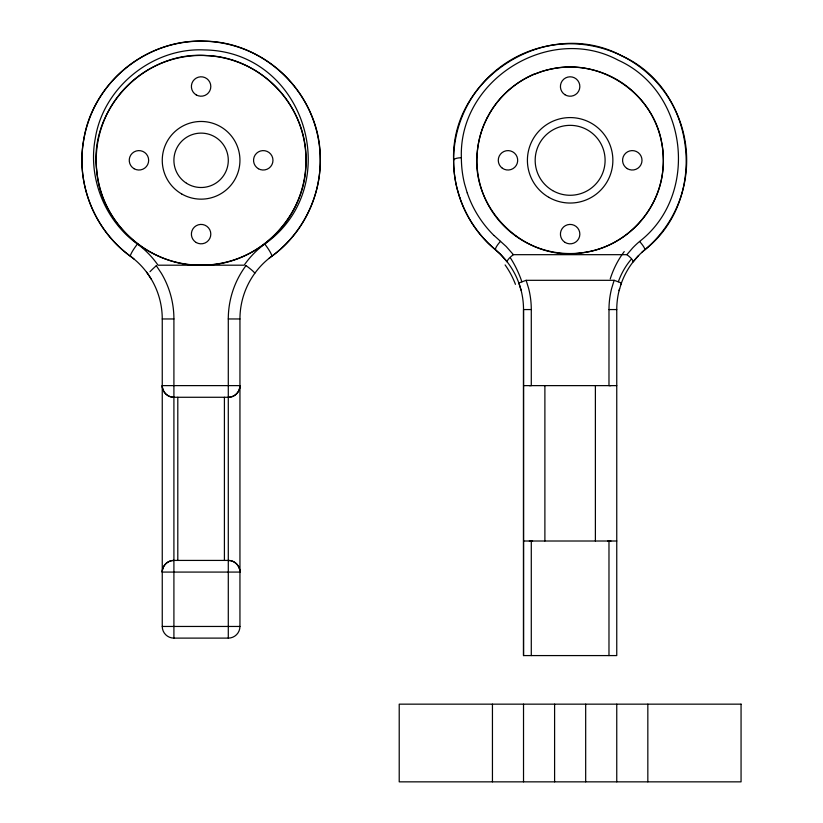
<?xml version="1.0" encoding="UTF-8"?>
<svg xmlns="http://www.w3.org/2000/svg" width="823" height="823" viewBox="0 0 823 823"><rect width="100%" height="100%" fill="white"/><g stroke="black" fill="none" stroke-linecap="round" stroke-linejoin="round"><path stroke-width="1.23" d="M619.596 288.719A77.691 77.691 0 0 0 616.756 309.561L616.756 655.581L523.521 655.581L523.521 309.561A77.691 77.691 0 0 0 495.559 249.863A116.537 116.537 0 0 1 485.272 80.448A116.537 116.537 0 0 1 655.005 80.448A116.537 116.537 0 0 1 644.718 249.863A80.119 74.78 0 0 0 638.319 255.84L633.01 261.992A7.767 2.037 37.9 0 0 626.869 254.677L513.408 254.677A7.767 2.027 -38.1 0 0 507.266 261.992L500.343 254.194L488.646 243.618A123.769 117.668 0 0 1 459.923 197.983M162.254 572.078C162.1 565.854 167.686 560.268 173.91 560.422L228.29 560.422C234.524 560.268 240.11 565.854 239.946 572.078L162.254 572.078A11.656 11.656 0 0 1 173.91 560.422M239.946 385.617C240.11 391.841 234.524 397.427 228.29 397.272L173.91 397.272C167.686 397.427 162.1 391.841 162.254 385.617L239.946 385.617A11.656 11.656 0 0 1 228.29 397.272M459.862 198.004L457.002 188.292A128.542 122.205 0 0 1 453.607 160.32C450.52 76.662 548.159 16.131 621.674 55.789C696.392 89.326 709.025 199.794 644.718 249.863A77.691 77.691 0 0 0 641.611 252.599M467.217 192.932L464.553 183.858A121.639 114.829 0 0 1 461.374 157.749C458.493 79.666 549.63 23.178 618.238 60.202C687.977 91.497 699.766 194.598 639.749 241.324A87.557 82.65 0 0 0 632.702 247.908L626.869 254.677M619.091 290.632L621.447 282.968L614.143 280.314L526.134 280.314L518.86 282.958M614.143 280.314L611.561 288.739A85.458 85.458 0 0 0 608.989 309.561L608.979 385.627M487.216 117.71L483.924 124.829A103.616 97.814 0 0 0 477.299 151.926C470.427 208.661 525.002 262.043 581.81 252.815C623.731 248.196 659.305 211.861 662.885 169.795A104.644 98.781 0 0 0 663.369 160.32L662.999 152.029A103.986 98.163 0 0 0 661.589 142.163C653.05 93.194 600.646 58.094 552.11 68.844A88.853 83.884 0 0 0 541.935 71.457L533.716 74.492M264.749 244.03C346.442 186.091 305.539 51.273 204.341 49.925C152.687 47.395 103.317 87.289 95.273 138.47C87.752 177.933 104.881 220.595 137.462 244.03A90.787 87.886 0 0 1 158.016 265.201L244.174 265.191A90.839 87.927 0 0 1 264.739 244.03A11.656 1.79 53.6 0 1 271.641 256.354A79.358 76.055 0 0 0 254.646 273.514A77.691 77.691 0 0 0 239.946 318.964L239.946 626.457A11.656 11.656 0 0 1 228.29 638.113L173.91 638.113A11.656 11.656 0 0 1 162.254 626.457L162.254 318.964A77.691 77.691 0 0 0 146.545 272.125M269.018 258.371A77.691 77.691 0 0 1 271.641 256.354C302.71 233.835 321.495 195.586 320.229 157.224C320.054 95.982 265.963 41.603 204.69 41.201C147.44 38.393 92.721 82.619 83.802 139.344C75.469 183.076 94.45 230.368 130.559 256.354A77.691 77.691 0 0 1 134.036 259.06M607.693 541.092L610.923 541.009M529.354 385.627L530.969 385.606M531.288 385.627L531.288 309.561L523.521 309.561L523.521 655.581M608.979 309.561L616.756 309.561M162.254 318.964L173.91 318.964L173.91 638.113M228.29 638.113L228.29 318.964L239.946 318.964M523.521 385.627L616.756 385.627M523.521 541.009L616.756 541.009M162.254 626.457L239.946 626.457M609.308 385.606L610.923 385.627M529.354 541.009L532.584 541.092M513.408 254.677L506.217 246.519L494.078 235.501M156.298 265.695L161.37 273.308A89.326 89.326 0 0 1 173.91 318.964M147.564 273.503L151.35 279.264M526.134 280.314L528.603 288.307A85.458 85.458 0 0 1 531.288 309.561M518.829 282.968L521.082 290.231M647.835 704.159L647.835 781.85M616.756 704.159L616.756 781.85M608.979 541.009L608.979 655.581M595.389 385.627L595.389 541.009M585.678 704.159L585.678 781.85M554.599 704.159L554.599 781.85M544.888 385.627L544.888 541.009M531.288 541.009L531.288 655.581M523.521 704.159L523.521 781.85M492.442 704.159L492.442 781.85M224.412 397.272L224.412 560.422M177.799 397.272L177.799 560.422M147.554 273.514A79.347 76.035 0 0 0 130.569 256.344A119.16 119.16 0 0 1 112.689 80.428A119.16 119.16 0 0 1 289.521 80.428A119.16 119.16 0 0 1 271.641 256.354M228.29 318.964A89.326 89.326 0 0 1 245.912 265.706M245.995 265.592A11.687 1.214 35.8 0 1 254.719 273.37M150.002 271.703A11.707 1.07 -41.2 0 1 156.308 265.716M130.559 256.354A11.656 1.811 -53.5 0 1 137.462 244.03M228.29 560.422A11.656 11.656 0 0 1 239.946 572.078M173.91 397.272A11.656 11.656 0 0 1 162.254 385.617M620.871 284.604A77.691 77.691 0 0 1 638.617 255.531M495.559 249.863A7.767 1.739 -50 0 1 500.528 241.324M487.35 117.771A96.404 91.003 0 0 1 533.602 74.276M639.759 241.643A7.767 1.42 50.1 0 1 644.718 249.853M453.596 160.32A7.767 2.562 0 0 1 461.374 157.749M494.026 235.553A116.527 110.004 0 0 1 467.269 192.911M510.527 258.072A73.082 47.549 71.9 0 1 521.885 281.805M610.234 278.935A73.093 56.149 -75.3 0 1 624.245 251.571M618.351 281.723A58.268 44.802 -73.7 0 1 631.118 259.43M505.096 264.924A58.248 37.879 70 0 1 515.445 284.336M305.981 160.32C307.267 214.453 260.469 263.658 206.326 265.068C152.183 269.07 100.643 224.535 96.703 170.402C88.606 108.903 144.899 50.676 206.336 55.563C260.48 56.972 307.267 106.177 305.981 160.32A104.881 104.881 0 0 1 148.665 251.149A104.881 104.881 0 0 1 148.665 69.482A104.881 104.881 0 0 1 305.981 160.31M741.06 704.159L399.217 704.159L399.217 781.85L741.06 781.85L741.06 704.159M134.098 168.725A9.711 9.711 0 0 0 148.665 160.31A9.711 9.711 0 0 0 134.098 151.905A9.711 9.711 0 0 0 134.098 168.725M258.401 168.725A9.711 9.711 0 0 0 272.969 160.31A9.711 9.711 0 0 0 258.401 151.905A9.711 9.711 0 0 0 258.401 168.725M196.244 94.912A9.711 9.711 0 0 0 210.811 86.508A9.711 9.711 0 0 0 196.244 78.092A9.711 9.711 0 0 0 196.244 94.912M196.244 242.528A9.711 9.711 0 0 0 210.811 234.123A9.711 9.711 0 0 0 196.244 225.708A9.711 9.711 0 0 0 196.244 242.528M186.451 183.22A27.19 27.19 0 0 0 228.269 161.555A27.19 27.19 0 0 0 188.59 136.165A27.19 27.19 0 0 0 186.451 183.22M181.677 193.95A38.846 38.846 0 0 0 239.946 160.31A38.846 38.846 0 0 0 181.677 126.67A38.846 38.846 0 0 0 181.677 193.95M552.655 190.586A34.957 34.957 0 0 0 605.1 160.32A34.957 34.957 0 0 0 552.655 130.034A34.957 34.957 0 0 0 552.655 190.586M565.123 242.446A9.711 9.711 0 0 0 579.845 234.308A9.711 9.711 0 0 0 565.442 225.625A9.711 9.711 0 0 0 565.123 242.446M627.28 168.633A9.711 9.711 0 0 0 642.002 160.495A9.711 9.711 0 0 0 627.589 151.813A9.711 9.711 0 0 0 627.28 168.633M564.907 94.696A9.711 9.711 0 0 0 579.834 86.95A9.711 9.711 0 0 0 565.668 77.887A9.711 9.711 0 0 0 564.907 94.696M502.328 168.211A9.711 9.711 0 0 0 517.646 161.267A9.711 9.711 0 0 0 503.974 151.473A9.711 9.711 0 0 0 502.328 168.211M516.062 236.263A93.225 93.225 0 0 0 662.947 169.178A93.225 93.225 0 0 0 531.411 75.51A93.225 93.225 0 0 0 516.062 236.263M548.776 197.314A42.724 42.724 0 0 0 612.868 160.32A42.724 42.724 0 0 0 548.776 123.306A42.724 42.724 0 0 0 548.776 197.314"/></g></svg>
